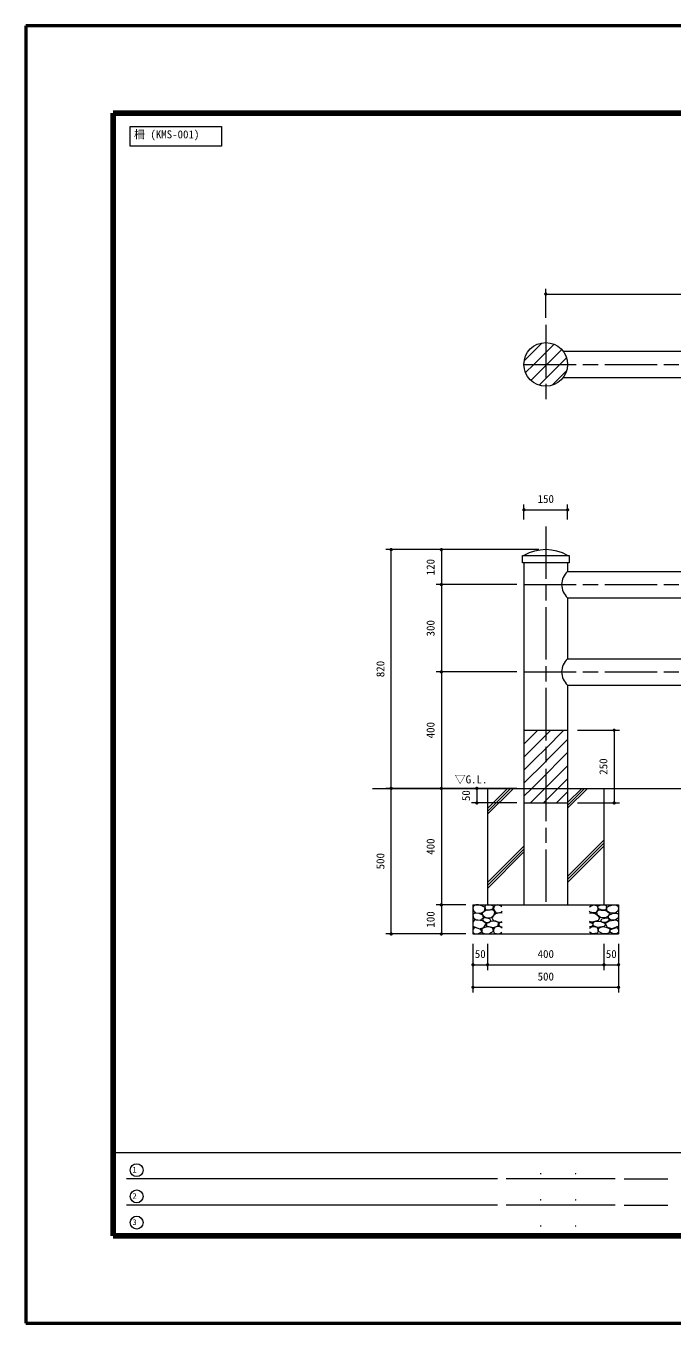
# Model space of a CAD drawing. Units: millimetres at full size, sheet at 1:15. Extents: x 0 to 6300, y 0 to 4455.
# Drawn here: x 0 to 2219, y 0 to 4455 of the extents above; entities that cross this region are included whole.
import ezdxf
from ezdxf.enums import TextEntityAlignment as Align

# ---------------------------------------------------------------- set-up
doc = ezdxf.new("R2010")
doc.units = ezdxf.units.MM
doc.header["$LTSCALE"] = 15
doc.linetypes.add('CHAIN', pattern=[18.5, 12, -1.5, 3.5, -1.5])
for name, color, linetype, lineweight in [('D-BMK', 2, 'CHAIN', 13), ('D-STR', 1, 'Continuous', 13), ('D-STR-DIM', 7, 'Continuous', 13), ('D-STR-HTXT', 7, 'Continuous', 13), ('D-TTL', 2, 'Continuous', 140), ('D-TTL-FRAM', 2, 'Continuous', 13), ('D-TTL-LINE', 7, 'Continuous', 13), ('D-TTL-TXT', 7, 'Continuous', 13)]:
    doc.layers.add(name, color=color, linetype=linetype, lineweight=lineweight)
doc.layers.add('D-STR-TXT', color=7, linetype='Continuous')
doc.styles.add('ＭＳ ゴシック', font='')
doc.styles.get('ＭＳ ゴシック').set_extended_font_data('MS Gothic')

# ---------------------------------------------------------------- blocks, each defined once
blk = doc.blocks.new('filled_dot')
at = {"color": 0, "linetype": 'Continuous', "lineweight": -2, "const_width": 1.25}
blk.add_lwpolyline([(-0.625, 0, 1), (0.625, 0, 1)], format="xyb", close=True, dxfattribs=at)

msp = doc.modelspace()

# ---------------------------------------------------------------- linework, layer by layer
at = {"layer": 'D-BMK'}
for p, q in [((1785.59, 3428.05), (1785.59, 3155.77)), ((1710.59, 3292.54), (4835.08, 3292.54)), ((1785.59, 2736.3), (1785.59, 1436.3)), ((1710.59, 2536.3), (4846.11, 2536.3)), ((1710.59, 2236.3), (4863.65, 2236.3))]:
    msp.add_line(p, q, dxfattribs=at)
at = {"layer": 'D-STR'}
for p, q in [((1711.55, 3304.46), (1773.67, 3366.58)), ((1785.59, 3333.61), (1813.96, 3361.97)), ((1789.43, 3292.54), (1840.51, 3343.62)), ((1744.52, 3292.54), (1785.59, 3333.61)), ((1834.33, 3292.54), (1857.06, 3315.28)), ((1845.59, 3337.54), (2925.59, 3337.54)), ((1716.16, 3264.18), (1744.52, 3292.54)), ((1734.51, 3237.62), (1785.59, 3288.71)), ((1785.59, 3288.71), (1789.43, 3292.54)), ((1785.59, 3243.81), (1834.33, 3292.54)), ((1807.5, 3220.81), (1857.32, 3270.64)), ((1762.86, 3221.07), (1785.59, 3243.81)), ((1845.59, 3247.54), (2925.59, 3247.54)), ((1710.59, 2611.3), (1710.59, 1436.3)), ((1860.59, 2611.3), (1860.59, 2581.3)), ((1860.59, 2581.3), (2910.59, 2581.3)), ((1860.59, 2491.3), (1860.59, 2281.3)), ((1860.59, 2491.3), (2910.59, 2491.3)), ((1860.59, 2281.3), (2910.59, 2281.3)), ((1860.59, 2191.3), (1860.59, 1436.3)), ((1860.59, 2191.3), (2910.59, 2191.3)), ((1710.59, 2036.3), (1860.59, 2036.3)), ((1710.59, 2033.62), (1713.28, 2036.3)), ((1710.59, 1988.72), (1758.18, 2036.3)), ((1710.59, 1943.82), (1785.59, 2018.82)), ((1785.59, 2018.82), (1803.08, 2036.3)), ((1785.59, 1973.91), (1847.98, 2036.3)), ((1747.98, 1936.3), (1785.59, 1973.91)), ((1792.88, 1936.3), (1860.59, 2004.01)), ((1710.59, 1898.91), (1747.98, 1936.3)), ((1710.59, 1854.01), (1785.59, 1929.01)), ((1785.59, 1929.01), (1792.88, 1936.3)), ((1785.59, 1884.11), (1837.78, 1936.3)), ((1837.78, 1936.3), (1860.59, 1959.11)), ((1737.78, 1836.3), (1785.59, 1884.11)), ((1785.59, 1839.21), (1860.59, 1914.21)), ((1190.09, 1836.3), (4999.61, 1836.3)), ((1585.59, 1836.3), (1585.59, 1436.3)), ((1585.59, 1836.3), (1985.59, 1836.3)), ((1585.59, 1767.46), (1654.44, 1836.3)), ((1585.59, 1757.46), (1664.44, 1836.3)), ((1585.59, 1747.46), (1674.44, 1836.3)), ((1710.59, 1809.11), (1737.78, 1836.3)), ((1732.68, 1786.3), (1782.68, 1836.3)), ((1782.68, 1836.3), (1785.59, 1839.21)), ((1785.59, 1794.31), (1827.59, 1836.3)), ((1827.59, 1836.3), (1860.59, 1869.31)), ((1860.59, 1787.9), (1908.99, 1836.3)), ((1860.59, 1777.9), (1918.99, 1836.3)), ((1860.59, 1767.9), (1928.99, 1836.3)), ((1985.59, 1836.3), (1985.59, 1436.3)), ((1710.59, 1786.3), (1860.59, 1786.3)), ((1777.59, 1786.3), (1785.59, 1794.31)), ((1822.49, 1786.3), (1860.59, 1824.41)), ((1860.59, 1533.34), (1985.59, 1658.34)), ((1585.59, 1512.9), (1710.59, 1637.9)), ((1585.59, 1502.9), (1710.59, 1627.9)), ((1585.59, 1492.9), (1710.59, 1617.9)), ((1860.59, 1523.34), (1985.59, 1648.34)), ((1860.59, 1513.34), (1985.59, 1638.34)), ((1535.59, 1436.3), (1535.59, 1336.3)), ((1535.59, 1436.3), (2035.59, 1436.3)), ((1538.73, 1432.49), (1535.59, 1425.94)), ((1535.59, 1425.94), (1536.88, 1415.31)), ((1545.9, 1436.31), (1538.73, 1432.49)), ((1554.18, 1436.31), (1545.9, 1436.31)), ((1566.53, 1433.47), (1554.18, 1436.31)), ((1577.4, 1427.3), (1566.53, 1433.47)), ((1575.06, 1415.07), (1577.4, 1427.3)), ((1578.76, 1434.83), (1576.42, 1429.77)), ((1576.42, 1429.77), (1577.28, 1424.83)), ((1590.13, 1436.07), (1578.76, 1434.83)), ((1598.28, 1435.7), (1590.13, 1436.07)), ((1606.19, 1432.24), (1598.28, 1435.7)), ((1605.08, 1424.21), (1606.19, 1432.24)), ((1607.42, 1429.03), (1605.82, 1421)), ((1611.63, 1434.59), (1607.42, 1429.03)), ((1621.01, 1436.31), (1611.63, 1434.59)), ((1629.79, 1433.35), (1621.01, 1436.31)), ((1635.22, 1429.52), (1629.79, 1433.35)), ((1935.97, 1429.52), (1941.4, 1433.35)), ((1941.4, 1433.35), (1950.17, 1436.31)), ((1950.17, 1436.31), (1959.56, 1434.59)), ((1959.56, 1434.59), (1963.76, 1429.03)), ((1963.76, 1429.03), (1965.37, 1421)), ((1965, 1432.24), (1972.91, 1435.7)), ((1966.11, 1424.21), (1965, 1432.24)), ((1972.91, 1435.7), (1981.06, 1436.07)), ((1981.06, 1436.07), (1992.43, 1434.83)), ((1992.43, 1434.83), (1994.77, 1429.77)), ((1993.78, 1427.3), (2004.66, 1433.47)), ((1996.13, 1415.07), (1993.78, 1427.3)), ((1994.77, 1429.77), (1993.91, 1424.83)), ((2004.66, 1433.47), (2017.01, 1436.31)), ((2017.01, 1436.31), (2025.29, 1436.31)), ((2025.29, 1436.31), (2032.45, 1432.49)), ((2032.45, 1432.49), (2035.59, 1425.94)), ((2035.59, 1425.94), (2034.31, 1415.31)), ((2035.59, 1436.3), (2035.59, 1336.3)), ((1538.49, 1381.71), (1535.52, 1376.77)), ((1539.35, 1406.3), (1535.59, 1402.47)), ((1535.59, 1402.47), (1537.38, 1390.61)), ((1536.88, 1415.31), (1545.41, 1408.4)), ((1537.38, 1390.61), (1546.02, 1384.43)), ((1542.07, 1384.43), (1538.49, 1381.71)), ((1542.19, 1408.15), (1539.35, 1406.3)), ((1551.71, 1383.44), (1542.07, 1384.43)), ((1556.65, 1407.16), (1542.19, 1408.15)), ((1545.41, 1408.4), (1562.33, 1407.53)), ((1546.02, 1384.43), (1560.97, 1384.3)), ((1568.26, 1381.71), (1551.71, 1383.44)), ((1569, 1400.74), (1556.65, 1407.16)), ((1560.97, 1384.3), (1571.72, 1392.58)), ((1562.33, 1407.53), (1575.06, 1415.07)), ((1573.82, 1413.34), (1567.15, 1407.65)), ((1567.15, 1407.65), (1567.52, 1402.96)), ((1567.52, 1402.96), (1572.71, 1396.29)), ((1571.6, 1391.47), (1568.14, 1385.42)), ((1568.14, 1385.42), (1571.72, 1380.23)), ((1581.6, 1373.19), (1568.26, 1381.71)), ((1571.72, 1392.58), (1569, 1400.74)), ((1582.59, 1390.85), (1571.6, 1391.47)), ((1572.71, 1396.29), (1581.48, 1391.47)), ((1582.22, 1417.91), (1573.82, 1413.34)), ((1577.28, 1424.83), (1578.89, 1419.14)), ((1578.89, 1419.14), (1584.08, 1418.53)), ((1581.48, 1391.47), (1597.91, 1392.95)), ((1594.82, 1418.65), (1582.22, 1417.91)), ((1593.46, 1388.88), (1582.59, 1390.85)), ((1584.08, 1418.53), (1594.95, 1419.14)), ((1590.99, 1375.66), (1596.92, 1381.83)), ((1596.92, 1381.83), (1593.46, 1388.88)), ((1603.59, 1419.39), (1594.82, 1418.65)), ((1594.95, 1419.14), (1605.08, 1424.21)), ((1597.91, 1392.95), (1607.92, 1401.48)), ((1606.19, 1399.5), (1601.49, 1390.11)), ((1601.49, 1390.11), (1605.32, 1382.7)), ((1610.51, 1412.72), (1603.59, 1419.39)), ((1605.32, 1382.7), (1616.81, 1379.61)), ((1605.82, 1421), (1609.4, 1415.44)), ((1613.11, 1405.18), (1606.19, 1399.5)), ((1607.92, 1401.48), (1610.51, 1412.72)), ((1609.4, 1415.44), (1613.85, 1409.01)), ((1625.46, 1409.01), (1613.11, 1405.18)), ((1613.85, 1409.01), (1621.76, 1409.38)), ((1621.76, 1409.38), (1632.87, 1410.74)), ((1635.47, 1407.53), (1625.46, 1409.01)), ((1632.87, 1410.74), (1635.96, 1414.82)), ((1938.31, 1410.74), (1935.23, 1414.82)), ((1935.72, 1407.53), (1945.73, 1409.01)), ((1949.43, 1409.38), (1938.31, 1410.74)), ((1945.73, 1409.01), (1958.08, 1405.18)), ((1957.34, 1409.01), (1949.43, 1409.38)), ((1965.86, 1382.7), (1954.37, 1379.61)), ((1961.79, 1415.44), (1957.34, 1409.01)), ((1958.08, 1405.18), (1965, 1399.5)), ((1960.68, 1412.72), (1967.59, 1419.39)), ((1963.27, 1401.48), (1960.68, 1412.72)), ((1965.37, 1421), (1961.79, 1415.44)), ((1973.28, 1392.95), (1963.27, 1401.48)), ((1965, 1399.5), (1969.69, 1390.11)), ((1969.69, 1390.11), (1965.86, 1382.7)), ((1976.24, 1419.14), (1966.11, 1424.21)), ((1967.59, 1419.39), (1976.37, 1418.65)), ((1989.71, 1391.47), (1973.28, 1392.95)), ((1974.27, 1381.83), (1977.72, 1388.88)), ((1980.19, 1375.66), (1974.27, 1381.83)), ((1987.11, 1418.53), (1976.24, 1419.14)), ((1976.37, 1418.65), (1988.97, 1417.91)), ((1977.72, 1388.88), (1988.6, 1390.85)), ((1992.3, 1419.14), (1987.11, 1418.53)), ((1988.6, 1390.85), (1999.59, 1391.47)), ((1988.97, 1417.91), (1997.37, 1413.34)), ((1989.58, 1373.19), (2002.93, 1381.71)), ((1998.48, 1396.29), (1989.71, 1391.47)), ((1993.91, 1424.83), (1992.3, 1419.14)), ((2008.86, 1407.53), (1996.13, 1415.07)), ((1997.37, 1413.34), (2004.04, 1407.65)), ((2003.67, 1402.96), (1998.48, 1396.29)), ((1999.47, 1392.58), (2002.19, 1400.74)), ((2010.22, 1384.3), (1999.47, 1392.58)), ((2003.05, 1385.42), (1999.47, 1380.23)), ((1999.59, 1391.47), (2003.05, 1385.42)), ((2002.19, 1400.74), (2014.54, 1407.16)), ((2002.93, 1381.71), (2019.48, 1383.44)), ((2004.04, 1407.65), (2003.67, 1402.96)), ((2025.78, 1408.4), (2008.86, 1407.53)), ((2025.17, 1384.43), (2010.22, 1384.3)), ((2014.54, 1407.16), (2029, 1408.15)), ((2019.48, 1383.44), (2029.12, 1384.43)), ((2033.81, 1390.61), (2025.17, 1384.43)), ((2034.31, 1415.31), (2025.78, 1408.4)), ((2029, 1408.15), (2031.84, 1406.3)), ((2029.12, 1384.43), (2032.7, 1381.71)), ((2031.84, 1406.3), (2035.59, 1402.47)), ((2032.7, 1381.71), (2035.67, 1376.77)), ((2035.59, 1402.47), (2033.81, 1390.61)), ((1535.52, 1376.77), (1535.59, 1363.06)), ((1535.59, 1363.06), (1557.88, 1353.91)), ((1541.33, 1357.99), (1535.59, 1351.69)), ((1535.59, 1351.69), (1535.59, 1341.68)), ((1535.59, 1341.68), (1542.93, 1336.29)), ((1549.85, 1356.75), (1541.33, 1357.99)), ((1562.95, 1351.69), (1549.85, 1356.75)), ((1552.46, 1336.29), (1566.16, 1343.78)), ((1557.88, 1353.91), (1573.33, 1358.24)), ((1566.16, 1343.78), (1562.95, 1351.69)), ((1572.83, 1357.62), (1565.54, 1353.54)), ((1565.54, 1353.54), (1566.04, 1347.74)), ((1566.04, 1347.74), (1565.79, 1341.43)), ((1565.79, 1341.43), (1577.03, 1337.23)), ((1571.72, 1380.23), (1577.9, 1375.53)), ((1586.92, 1362.56), (1572.83, 1357.62)), ((1573.33, 1358.24), (1581.6, 1373.19)), ((1577.03, 1337.23), (1590.13, 1336.29)), ((1577.9, 1375.53), (1590.99, 1375.66)), ((1583.21, 1373.06), (1581.36, 1367.01)), ((1581.36, 1367.01), (1586.05, 1362.07)), ((1596.43, 1378.87), (1583.21, 1373.06)), ((1586.05, 1362.07), (1607.05, 1358.98)), ((1595.94, 1360.21), (1586.92, 1362.56)), ((1590.13, 1336.29), (1605.7, 1346.5)), ((1603.84, 1356.63), (1595.94, 1360.21)), ((1606.07, 1380.85), (1596.43, 1378.87)), ((1605.7, 1346.5), (1603.84, 1356.63)), ((1606.19, 1353.17), (1605.57, 1344.65)), ((1605.57, 1344.65), (1609.15, 1338.47)), ((1614.34, 1380.1), (1606.07, 1380.85)), ((1610.51, 1359.72), (1606.19, 1353.17)), ((1607.05, 1358.98), (1622.5, 1364.04)), ((1609.15, 1338.47), (1616.94, 1337.48)), ((1619.66, 1361.7), (1610.51, 1359.72)), ((1623.11, 1375.53), (1614.34, 1380.1)), ((1616.81, 1379.61), (1627.56, 1376.52)), ((1616.94, 1337.48), (1626.7, 1336.29)), ((1628.55, 1361.33), (1619.66, 1361.7)), ((1622.5, 1364.04), (1623.11, 1375.53)), ((1623.98, 1372.44), (1623.86, 1366.64)), ((1623.86, 1366.64), (1628.67, 1362.56)), ((1629.54, 1375.78), (1623.98, 1372.44)), ((1626.7, 1336.29), (1634.97, 1342.55)), ((1627.56, 1376.52), (1635.84, 1378.99)), ((1635.59, 1356.75), (1628.55, 1361.33)), ((1628.67, 1362.56), (1635.72, 1360.83)), ((1635.84, 1375.29), (1629.54, 1375.78)), ((1943.63, 1376.52), (1935.35, 1378.99)), ((1935.35, 1375.29), (1941.65, 1375.78)), ((1942.51, 1362.56), (1935.47, 1360.83)), ((1935.6, 1356.75), (1942.64, 1361.33)), ((1944.49, 1336.29), (1936.21, 1342.55)), ((1941.65, 1375.78), (1947.21, 1372.44)), ((1947.33, 1366.64), (1942.51, 1362.56)), ((1942.64, 1361.33), (1951.53, 1361.7)), ((1954.37, 1379.61), (1943.63, 1376.52)), ((1954.25, 1337.48), (1944.49, 1336.29)), ((1947.21, 1372.44), (1947.33, 1366.64)), ((1948.07, 1375.53), (1956.85, 1380.1)), ((1948.69, 1364.04), (1948.07, 1375.53)), ((1964.13, 1358.98), (1948.69, 1364.04)), ((1951.53, 1361.7), (1960.68, 1359.72)), ((1962.03, 1338.47), (1954.25, 1337.48)), ((1956.85, 1380.1), (1965.12, 1380.85)), ((1960.68, 1359.72), (1965, 1353.17)), ((1965.62, 1344.65), (1962.03, 1338.47)), ((1985.14, 1362.07), (1964.13, 1358.98)), ((1965, 1353.17), (1965.62, 1344.65)), ((1965.12, 1380.85), (1974.76, 1378.87)), ((1965.49, 1346.5), (1967.35, 1356.63)), ((1981.06, 1336.29), (1965.49, 1346.5)), ((1967.35, 1356.63), (1975.25, 1360.21)), ((1974.76, 1378.87), (1987.98, 1373.06)), ((1975.25, 1360.21), (1984.27, 1362.56)), ((1993.29, 1375.53), (1980.19, 1375.66)), ((1994.16, 1337.23), (1981.06, 1336.29)), ((1984.27, 1362.56), (1998.36, 1357.62)), ((1989.83, 1367.01), (1985.14, 1362.07)), ((1987.98, 1373.06), (1989.83, 1367.01)), ((1997.86, 1358.24), (1989.58, 1373.19)), ((1999.47, 1380.23), (1993.29, 1375.53)), ((2005.4, 1341.43), (1994.16, 1337.23)), ((2013.31, 1353.91), (1997.86, 1358.24)), ((1998.36, 1357.62), (2005.65, 1353.54)), ((2005.03, 1343.78), (2008.24, 1351.69)), ((2018.73, 1336.29), (2005.03, 1343.78)), ((2005.65, 1353.54), (2005.15, 1347.74)), ((2005.15, 1347.74), (2005.4, 1341.43)), ((2008.24, 1351.69), (2021.34, 1356.75)), ((2035.59, 1363.06), (2013.31, 1353.91)), ((2021.34, 1356.75), (2029.86, 1357.99)), ((2035.59, 1341.68), (2028.25, 1336.29)), ((2029.86, 1357.99), (2035.59, 1351.69)), ((2035.67, 1376.77), (2035.59, 1363.06)), ((2035.59, 1351.69), (2035.59, 1341.68)), ((1535.59, 1336.3), (2035.59, 1336.3)), ((1542.93, 1336.29), (1552.46, 1336.29)), ((2028.25, 1336.29), (2018.73, 1336.29))]:
    msp.add_line(p, q, dxfattribs=at)
msp.add_lwpolyline([(1705.59, 2636.3), (1865.59, 2636.3), (1865.59, 2611.3), (1705.59, 2611.3)], close=True, dxfattribs=at)
msp.add_circle((1785.59, 3292.54), 75, dxfattribs=at)
for centre, radius, start, end in [((1785.59, 2505.67), 150.62, 60.13717, 119.86283), ((1899.41, 2536.3), 59.42, 130.77666, 229.22334), ((1899.41, 2236.3), 59.42, 130.77666, 229.22334)]:
    msp.add_arc(centre, radius, start, end, dxfattribs=at)
at = {"layer": 'D-STR-DIM'}
for p, q in [((1785.59, 3452.05), (1785.59, 3552.26)), ((1785.59, 3534.26), (2985.59, 3534.26)), ((1710.59, 2760.3), (1710.59, 2811.28)), ((1860.59, 2760.3), (1860.59, 2811.28)), ((1710.59, 2793.28), (1860.59, 2793.28)), ((1761.59, 2656.3), (1236.56, 2656.3)), ((1254.56, 1836.3), (1254.56, 2656.3)), ((1761.59, 2656.3), (1408.9, 2656.3)), ((1426.9, 2656.3), (1426.9, 2536.3)), ((1686.59, 2536.3), (1408.9, 2536.3)), ((1686.59, 2536.3), (1408.9, 2536.3)), ((1426.9, 2536.3), (1426.9, 2236.3)), ((1686.59, 2236.3), (1408.9, 2236.3)), ((1686.59, 2236.3), (1408.9, 2236.3)), ((1426.9, 2236.3), (1426.9, 1836.3)), ((1894.59, 2036.3), (2038.47, 2036.3)), ((2020.47, 2036.3), (2020.47, 1786.3)), ((1561.59, 1836.3), (1236.56, 1836.3)), ((1561.59, 1836.3), (1236.56, 1836.3)), ((1254.56, 1336.3), (1254.56, 1836.3)), ((1561.59, 1836.3), (1408.9, 1836.3)), ((1561.59, 1836.3), (1408.9, 1836.3)), ((1426.9, 1836.3), (1426.9, 1436.3)), ((1686.59, 1836.3), (1530.82, 1836.3)), ((1548.82, 1836.3), (1548.82, 1786.3)), ((1686.59, 1786.3), (1530.82, 1786.3)), ((1894.59, 1786.3), (2038.47, 1786.3)), ((1511.59, 1436.3), (1408.9, 1436.3)), ((1511.59, 1436.3), (1408.9, 1436.3)), ((1426.9, 1436.3), (1426.9, 1336.3)), ((1511.59, 1336.3), (1236.56, 1336.3)), ((1511.59, 1336.3), (1408.9, 1336.3)), ((1535.59, 1302.3), (1535.59, 1212.52)), ((1535.59, 1302.3), (1535.59, 1135.14)), ((1585.59, 1302.3), (1585.59, 1212.52)), ((1585.59, 1302.3), (1585.59, 1212.52)), ((1985.59, 1302.62), (1985.59, 1212.52)), ((1985.59, 1302.62), (1985.59, 1212.52)), ((2035.59, 1302.62), (2035.59, 1212.52)), ((2035.59, 1302.3), (2035.59, 1135.14)), ((1535.59, 1230.52), (1585.59, 1230.52)), ((1585.59, 1230.52), (1985.59, 1230.52)), ((1985.59, 1230.52), (2035.59, 1230.52)), ((1535.59, 1153.14), (2035.59, 1153.14))]:
    msp.add_line(p, q, dxfattribs=at)
at = {"layer": 'D-TTL', "lineweight": 50}
for p, q in [((6300, 4455), (0, 4455)), ((0, 4455), (0, 0)), ((0, 0), (6300, 0))]:
    msp.add_line(p, q, dxfattribs=at)
at = {"layer": 'D-TTL'}
for p, q in [((6000, 4155), (300, 4155)), ((300, 4155), (300, 300)), ((300, 300), (6000, 300))]:
    msp.add_line(p, q, dxfattribs=at)
at = {"layer": 'D-TTL-FRAM'}
for p, q in [((6000, 585), (300, 585)), ((300, 585), (300, 300)), ((300, 300), (6000, 300))]:
    msp.add_line(p, q, dxfattribs=at)
msp.add_lwpolyline([(358.44, 4109.16), (671.38, 4109.16), (671.38, 4042.26), (358.44, 4042.26)], close=True, dxfattribs=at)
at = {"layer": 'D-TTL-LINE'}
for p, q in [((1619.42, 495), (345, 495)), ((2024.42, 495), (1649.42, 495)), ((2054.42, 495), (2204.42, 495)), ((1619.42, 405), (345, 405)), ((2024.42, 405), (1649.42, 405)), ((2054.42, 405), (2204.42, 405))]:
    msp.add_line(p, q, dxfattribs=at)
at = {"layer": 'D-TTL-TXT'}
for centre in [(380.4, 525.07), (380.4, 435.07), (380.4, 345.07)]:
    msp.add_circle(centre, 22.21, dxfattribs=at)

# ---------------------------------------------------------------- block references
at = {"layer": 'D-STR-DIM', "xscale": 4.5, "yscale": 4.5}
for p in [(1785.59, 3534.26), (1710.59, 2793.28), (1535.59, 1230.52), (1585.59, 1230.52), (1985.59, 1230.52), (1535.59, 1153.14)]:
    msp.add_blockref('filled_dot', p, dxfattribs=at)
for p, rotation in [((1860.59, 2793.28), 180), ((1254.56, 2656.3), 270), ((1426.9, 2656.3), 270), ((1426.9, 2536.3), 90), ((1426.9, 2536.3), 270), ((1426.9, 2236.3), 90), ((1426.9, 2236.3), 270), ((2020.47, 2036.3), 270), ((1254.56, 1836.3), 270), ((1254.56, 1836.3), 90), ((1426.9, 1836.3), 90), ((1426.9, 1836.3), 270), ((1548.82, 1836.3), 270), ((1548.82, 1786.3), 90), ((2020.47, 1786.3), 90), ((1426.9, 1436.3), 90), ((1426.9, 1436.3), 270), ((1254.56, 1336.3), 90), ((1426.9, 1336.3), 90), ((1585.59, 1230.52), 180), ((1985.59, 1230.52), 180), ((2035.59, 1230.52), 180), ((2035.59, 1153.14), 180)]:
    msp.add_blockref('filled_dot', p, dxfattribs=dict(at, rotation=rotation))

# ---------------------------------------------------------------- texts
at = {"layer": 'D-STR-DIM', "style": 'ＭＳ ゴシック'}
for s, p in [('150', (1785.59, 2844.09)), ('50', (1560.59, 1281.34)), ('400', (1785.59, 1281.34)), ('50', (2010.59, 1281.34)), ('500', (1785.59, 1203.96))]:
    msp.add_text(s, height=27.49, dxfattribs=at).set_placement(p, align=Align.TOP_CENTER)
for s, p in [('120', (1376.08, 2596.3)), ('300', (1376.08, 2386.3)), ('820', (1203.75, 2246.3)), ('400', (1376.08, 2036.3)), ('250', (1969.65, 1911.3)), ('50', (1498, 1811.3)), ('400', (1376.08, 1636.3)), ('500', (1203.75, 1586.3)), ('100', (1376.08, 1386.3))]:
    msp.add_text(s, height=27.49, rotation=90, dxfattribs=at).set_placement(p, align=Align.TOP_CENTER)
at = {"layer": 'D-STR-HTXT', "style": 'ＭＳ ゴシック'}
msp.add_text('柵 (KMS-001)', height=27.49, dxfattribs=at).set_placement((371.16, 4096.42), align=Align.TOP_LEFT)
at = {"layer": 'D-STR-TXT', "style": 'ＭＳ ゴシック'}
msp.add_text('▽G.L.', height=27.49, dxfattribs=at).set_placement((1472.79, 1880.93), align=Align.TOP_LEFT)
at = {"layer": 'D-TTL-TXT', "style": 'ＭＳ ゴシック'}
for s, height, p in [('1', 19.79, (366.13, 510.81)), ('.', 27.49, (1758.75, 502.8)), ('.', 27.49, (1878.75, 502.8)), ('2', 19.79, (366.13, 420.81)), ('.', 27.49, (1758.75, 412.8)), ('.', 27.49, (1878.75, 412.8)), ('3', 19.79, (366.13, 330.81)), ('.', 27.49, (1758.75, 322.8)), ('.', 27.49, (1878.75, 322.8))]:
    msp.add_text(s, height=height, dxfattribs=at).set_placement(p, align=Align.BOTTOM_LEFT)

doc.saveas('drawing.dxf')
